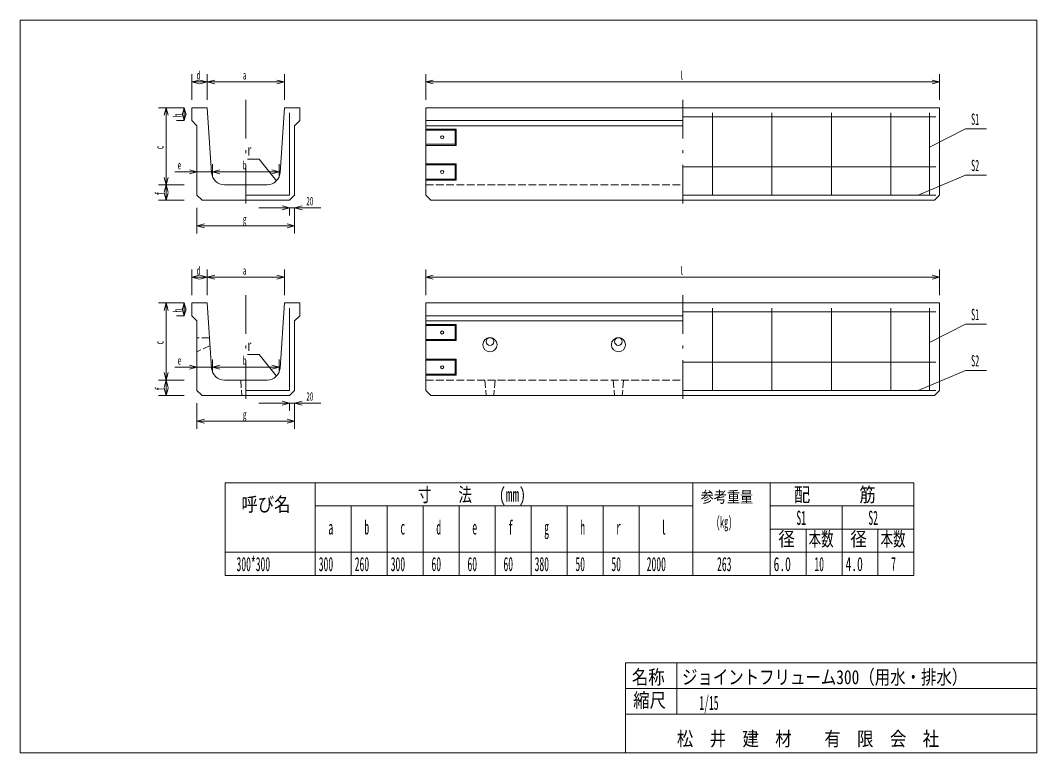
# Model space of a CAD drawing. Units: millimetres, scale not verified. Extents: x -25 to 3930, y 10 to 2860.
import ezdxf
from ezdxf.enums import TextEntityAlignment as Align

# ---------------------------------------------------------------- set-up
doc = ezdxf.new("R2010")
doc.units = ezdxf.units.MM
doc.header["$LTSCALE"] = 5
doc.linetypes.add('USER1', pattern=[8, 6, -2])
doc.linetypes.add('USER2', pattern=[50.5, 30, -9, 2.5, -9])
doc.layers.add('1', color=7, linetype='Continuous', lineweight=18)
doc.styles.add('ＭＳ ゴシック', font='')
doc.styles.get('ＭＳ ゴシック').set_extended_font_data('MS Gothic')

msp = doc.modelspace()

# ---------------------------------------------------------------- linework, layer by layer
at = {"layer": '1'}
for p, q in [((-25, 10), (-25, 2860)), ((-25, 2860), (3930, 2860)), ((3930, 2860), (3930, 310)), ((642.5, 2650), (642.5, 2550)), ((702.5, 2650), (702.5, 2550)), ((702.5, 2650), (702.5, 2550)), ((1002.5, 2650), (1002.5, 2550)), ((1552.5, 2650), (1552.5, 2550)), ((3552.5, 2650), (3552.5, 2550)), ((642.5, 2620), (671.478, 2627.765)), ((702.5, 2620), (642.5, 2620)), ((642.5, 2620), (671.478, 2612.235)), ((702.5, 2620), (673.522, 2627.765)), ((702.5, 2620), (673.522, 2612.235)), ((702.5, 2620), (731.478, 2627.765)), ((702.5, 2620), (1002.5, 2620)), ((702.5, 2620), (731.478, 2612.235)), ((1002.5, 2620), (973.522, 2627.765)), ((1002.5, 2620), (973.522, 2612.235)), ((1552.5, 2620), (1581.478, 2627.765)), ((1552.5, 2620), (3552.5, 2620)), ((1552.5, 2620), (1581.478, 2612.235)), ((3552.5, 2620), (3523.522, 2627.765)), ((3552.5, 2620), (3523.522, 2612.235)), ((512.5, 2520), (612.5, 2520)), ((542.5, 2520), (534.735, 2491.022)), ((542.5, 2520), (542.5, 2220)), ((542.5, 2520), (550.265, 2491.022)), ((582.5, 2520), (612.5, 2520)), ((612.5, 2520), (604.735, 2491.022)), ((612.5, 2470), (604.735, 2498.978)), ((612.5, 2520), (612.5, 2470)), ((612.5, 2520), (620.265, 2491.022)), ((612.5, 2470), (620.265, 2498.978)), ((642.5, 2520), (702.5, 2520)), ((642.5, 2520), (642.5, 2470)), ((702.5, 2520), (719.388, 2266.674)), ((985.612, 2266.674), (1002.5, 2520)), ((1002.5, 2520), (1062.5, 2520)), ((1022.5, 2500), (1022.5, 2180)), ((1062.5, 2470), (1062.5, 2520)), ((3552.5, 2520), (1552.5, 2520)), ((1552.5, 2520), (1552.5, 2180)), ((2668, 2500), (2668, 2180)), ((2899.5, 2180), (2899.5, 2500)), ((3131, 2500), (3131, 2180)), ((3362.5, 2500), (3362.5, 2180)), ((3512.5, 2500), (3512.5, 2180)), ((3552.5, 2520), (3552.5, 2180)), ((582.5, 2470), (612.5, 2470)), ((662.5, 2450), (642.5, 2470)), ((1062.5, 2470), (1042.5, 2450)), ((1552.5, 2470), (2552.5, 2470)), ((2552.5, 2485), (3537.5, 2485)), ((662.5, 2450), (662.5, 2180)), ((1042.5, 2450), (1042.5, 2180)), ((1552.5, 2450), (2552.5, 2450)), ((1552.5, 2436.5), (1670.5, 2436.5)), ((1666.5, 2432.5), (1552.5, 2432.5)), ((1666.5, 2432.5), (1670.5, 2436.5)), ((1666.5, 2377.5), (1666.5, 2432.5)), ((1670.5, 2436.5), (1670.5, 2373.5)), ((3512.5, 2366.748), (3652.5, 2437.192)), ((3652.5, 2437.192), (3735, 2437.192)), ((1552.5, 2377.5), (1666.5, 2377.5)), ((1670.5, 2373.5), (1552.5, 2373.5)), ((1666.5, 2377.5), (1670.5, 2373.5)), ((662.5, 2300), (662.5, 2250)), ((722.5, 2300), (722.5, 2250)), ((722.5, 2300), (722.5, 2250)), ((904.068, 2319.846), (859.256, 2319.846)), ((972.203, 2235.807), (904.068, 2319.846)), ((982.5, 2300), (982.5, 2250)), ((1552.5, 2301.5), (1670.5, 2301.5)), ((1666.5, 2297.5), (1552.5, 2297.5)), ((1666.5, 2297.5), (1670.5, 2301.5)), ((1666.5, 2242.5), (1666.5, 2297.5)), ((1670.5, 2301.5), (1670.5, 2238.5)), ((842.5, 2270), (576.149, 2270)), ((662.5, 2270), (633.522, 2277.765)), ((662.5, 2270), (633.522, 2262.235)), ((722.5, 2270), (751.478, 2277.765)), ((722.5, 2270), (751.478, 2277.765)), ((722.5, 2270), (982.5, 2270)), ((722.5, 2270), (751.478, 2262.235)), ((722.5, 2270), (751.478, 2262.235)), ((982.5, 2270), (953.522, 2277.765)), ((982.5, 2270), (953.522, 2262.235)), ((3537.5, 2290), (2552.5, 2290)), ((3469.41, 2180), (3652.5, 2257.438)), ((3652.5, 2257.438), (3735, 2257.438)), ((512.5, 2220), (612.5, 2220)), ((512.5, 2220), (612.5, 2220)), ((542.5, 2220), (534.735, 2248.978)), ((542.5, 2220), (534.735, 2191.022)), ((542.5, 2220), (550.265, 2248.978)), ((542.5, 2220), (542.5, 2160)), ((542.5, 2220), (550.265, 2191.022)), ((769.278, 2220), (935.722, 2220)), ((1552.5, 2242.5), (1666.5, 2242.5)), ((1670.5, 2238.5), (1552.5, 2238.5)), ((1666.5, 2242.5), (1670.5, 2238.5)), ((542.5, 2160), (534.735, 2188.978)), ((542.5, 2160), (550.265, 2188.978)), ((682.5, 2160), (662.5, 2180)), ((1022.5, 2180), (852.5, 2180)), ((1022.5, 2160), (1042.5, 2180)), ((1552.5, 2180), (1572.5, 2160)), ((3537.5, 2180), (2552.5, 2180)), ((3552.5, 2180), (3532.5, 2160)), ((512.5, 2160), (612.5, 2160)), ((1022.5, 2160), (682.5, 2160)), ((1022.5, 2130), (993.522, 2137.765)), ((1042.5, 2130), (1071.478, 2137.765)), ((1572.5, 2160), (3532.5, 2160)), ((662.5, 2030), (662.5, 2130)), ((902.5, 2130), (1144.335, 2130)), ((1022.5, 2130), (993.522, 2122.235)), ((1022.5, 2100), (1022.5, 2130)), ((1042.5, 2030), (1042.5, 2130)), ((1042.5, 2100), (1042.5, 2130)), ((1042.5, 2130), (1071.478, 2122.235)), ((662.5, 2060), (691.478, 2067.765)), ((662.5, 2060), (1042.5, 2060)), ((662.5, 2060), (691.478, 2052.235)), ((1042.5, 2060), (1013.522, 2067.765)), ((1042.5, 2060), (1013.522, 2052.235)), ((642.5, 1890), (642.5, 1790)), ((642.5, 1860), (671.478, 1867.765)), ((702.5, 1860), (642.5, 1860)), ((642.5, 1860), (671.478, 1852.235)), ((702.5, 1860), (673.522, 1867.765)), ((702.5, 1860), (673.522, 1852.235)), ((702.5, 1890), (702.5, 1790)), ((702.5, 1890), (702.5, 1790)), ((702.5, 1860), (731.478, 1867.765)), ((702.5, 1860), (1002.5, 1860)), ((702.5, 1860), (731.478, 1852.235)), ((1002.5, 1860), (973.522, 1867.765)), ((1002.5, 1860), (973.522, 1852.235)), ((1002.5, 1890), (1002.5, 1790)), ((1552.5, 1890), (1552.5, 1790)), ((1552.5, 1860), (1581.478, 1867.765)), ((1552.5, 1860), (3552.5, 1860)), ((1552.5, 1860), (1581.478, 1852.235)), ((3552.5, 1860), (3523.522, 1867.765)), ((3552.5, 1860), (3523.522, 1852.235)), ((3552.5, 1890), (3552.5, 1790)), ((512.5, 1760), (612.5, 1760)), ((542.5, 1760), (534.735, 1731.022)), ((542.5, 1760), (542.5, 1460)), ((542.5, 1760), (550.265, 1731.022)), ((582.5, 1760), (612.5, 1760)), ((612.5, 1760), (604.735, 1731.022)), ((612.5, 1760), (612.5, 1710)), ((612.5, 1760), (620.265, 1731.022)), ((642.5, 1760), (702.5, 1760)), ((642.5, 1760), (642.5, 1710)), ((702.5, 1760), (719.388, 1506.674)), ((985.612, 1506.674), (1002.5, 1760)), ((1002.5, 1760), (1062.5, 1760)), ((1062.5, 1710), (1062.5, 1760)), ((3552.5, 1760), (1552.5, 1760)), ((1552.5, 1760), (1552.5, 1420)), ((3552.5, 1760), (3552.5, 1420)), ((582.5, 1710), (612.5, 1710)), ((612.5, 1710), (604.735, 1738.978)), ((612.5, 1710), (620.265, 1738.978)), ((662.5, 1690), (642.5, 1710)), ((1022.5, 1740), (1022.5, 1420)), ((1062.5, 1710), (1042.5, 1690)), ((1552.5, 1710), (2552.5, 1710)), ((2552.5, 1725), (3537.5, 1725)), ((2668, 1740), (2668, 1420)), ((2899.5, 1420), (2899.5, 1740)), ((3131, 1740), (3131, 1420)), ((3362.5, 1740), (3362.5, 1420)), ((3512.5, 1740), (3512.5, 1420)), ((662.5, 1690), (662.5, 1420)), ((1042.5, 1690), (1042.5, 1420)), ((1552.5, 1690), (2552.5, 1690)), ((1552.5, 1676.5), (1670.5, 1676.5)), ((1666.5, 1672.5), (1552.5, 1672.5)), ((1666.5, 1672.5), (1670.5, 1676.5)), ((1666.5, 1617.5), (1666.5, 1672.5)), ((1670.5, 1676.5), (1670.5, 1613.5)), ((3512.5, 1606.748), (3652.5, 1677.192)), ((3652.5, 1677.192), (3735, 1677.192)), ((1552.5, 1617.5), (1666.5, 1617.5)), ((1670.5, 1613.5), (1552.5, 1613.5)), ((1666.5, 1617.5), (1670.5, 1613.5)), ((904.068, 1559.846), (859.256, 1559.846)), ((972.203, 1475.807), (904.068, 1559.846)), ((842.5, 1510), (576.149, 1510)), ((662.5, 1510), (633.522, 1517.765)), ((662.5, 1510), (633.522, 1502.235)), ((662.5, 1540), (662.5, 1490)), ((722.5, 1540), (722.5, 1490)), ((722.5, 1540), (722.5, 1490)), ((722.5, 1510), (751.478, 1517.765)), ((722.5, 1510), (751.478, 1517.765)), ((722.5, 1510), (982.5, 1510)), ((722.5, 1510), (751.478, 1502.235)), ((722.5, 1510), (751.478, 1502.235)), ((982.5, 1510), (953.522, 1517.765)), ((982.5, 1510), (953.522, 1502.235)), ((982.5, 1540), (982.5, 1490)), ((1552.5, 1541.5), (1670.5, 1541.5)), ((1666.5, 1537.5), (1552.5, 1537.5)), ((1666.5, 1537.5), (1670.5, 1541.5)), ((1666.5, 1482.5), (1666.5, 1537.5)), ((1670.5, 1541.5), (1670.5, 1478.5)), ((3537.5, 1530), (2552.5, 1530)), ((542.5, 1460), (534.735, 1488.978)), ((542.5, 1460), (550.265, 1488.978)), ((1552.5, 1482.5), (1666.5, 1482.5)), ((1670.5, 1478.5), (1552.5, 1478.5)), ((1666.5, 1482.5), (1670.5, 1478.5)), ((3469.41, 1420), (3652.5, 1497.438)), ((3652.5, 1497.438), (3735, 1497.438)), ((512.5, 1460), (612.5, 1460)), ((512.5, 1460), (612.5, 1460)), ((542.5, 1460), (534.735, 1431.022)), ((542.5, 1400), (534.735, 1428.978)), ((542.5, 1460), (542.5, 1400)), ((542.5, 1460), (550.265, 1431.022)), ((542.5, 1400), (550.265, 1428.978)), ((769.278, 1460), (935.722, 1460)), ((512.5, 1400), (612.5, 1400)), ((682.5, 1400), (662.5, 1420)), ((1022.5, 1400), (682.5, 1400)), ((1022.5, 1420), (852.5, 1420)), ((1022.5, 1400), (1042.5, 1420)), ((1552.5, 1420), (1572.5, 1400)), ((3532.5, 1400), (1572.5, 1400)), ((3537.5, 1420), (2552.5, 1420)), ((3552.5, 1420), (3532.5, 1400)), ((662.5, 1270), (662.5, 1370)), ((902.5, 1370), (1144.335, 1370)), ((1022.5, 1370), (993.522, 1377.765)), ((1022.5, 1370), (993.522, 1362.235)), ((1022.5, 1340), (1022.5, 1370)), ((1042.5, 1370), (1071.478, 1377.765)), ((1042.5, 1270), (1042.5, 1370)), ((1042.5, 1340), (1042.5, 1370)), ((1042.5, 1370), (1071.478, 1362.235)), ((662.5, 1300), (691.478, 1307.765)), ((1042.5, 1300), (1013.522, 1307.765)), ((662.5, 1300), (1042.5, 1300)), ((662.5, 1300), (691.478, 1292.235)), ((1042.5, 1300), (1013.522, 1292.235)), ((772.5, 1060), (772.5, 700)), ((772.5, 1060), (2382.5, 1060)), ((1122.5, 1060), (1122.5, 700)), ((2382.5, 1060), (3452.5, 1060)), ((2592.5, 1060), (2592.5, 700)), ((2892.5, 1060), (2892.5, 700)), ((3452.5, 1060), (3452.5, 700)), ((1122.5, 970), (2242.5, 970)), ((1262.5, 970), (1262.5, 700)), ((1402.5, 970), (1402.5, 700)), ((1542.5, 970), (1542.5, 700)), ((1682.5, 970), (1682.5, 700)), ((1822.5, 970), (1822.5, 700)), ((1962.5, 970), (1962.5, 700)), ((2102.5, 970), (2102.5, 700)), ((2242.5, 700), (2242.5, 970)), ((2242.5, 970), (2382.5, 970)), ((2382.5, 970), (2592.5, 970)), ((2382.5, 970), (2382.5, 700)), ((2892.5, 970), (3452.5, 970)), ((3172.5, 970), (3172.5, 880)), ((2892.5, 880), (2962.5, 880)), ((2962.5, 880), (3452.5, 880)), ((3032.5, 880), (3032.5, 700)), ((3172.5, 880), (3172.5, 700)), ((3312.5, 880), (3312.5, 700)), ((772.5, 790), (2242.5, 790)), ((2242.5, 790), (2382.5, 790)), ((2382.5, 790), (2592.5, 790)), ((2592.5, 790), (2892.5, 790)), ((2892.5, 790), (3452.5, 790)), ((772.5, 700), (2382.5, 700)), ((2382.5, 700), (3452.5, 700)), ((2330, 360), (2330, 160)), ((2330, 360), (3652.5, 360)), ((2530, 360), (2530, 160)), ((3652.5, 360), (3930, 360)), ((3930, 160), (3930, 310)), ((2730, 260), (2330, 260)), ((2730, 260), (3930, 260)), ((2330, 160), (2330, 10)), ((2330, 160), (3930, 160)), ((3930, 160), (3930, 10)), ((3930, 10), (-25, 10))]:
    msp.add_line(p, q, dxfattribs=at)
at = {"layer": '1', "linetype": 'USER2'}
for p, q in [((852.5, 2550), (852.5, 2130)), ((2552.5, 2550), (2552.5, 2130)), ((852.5, 1790), (852.5, 1370)), ((2552.5, 1790), (2552.5, 1370))]:
    msp.add_line(p, q, dxfattribs=at)
at = {"layer": '1', "linetype": 'USER1'}
for p, q in [((1552.5, 2220), (2552.5, 2220)), ((711.5, 1625), (662.5, 1625)), ((713.5, 1595), (662.5, 1570)), ((832.5, 1460), (837.5, 1400)), ((1552.5, 1460), (2552.5, 1460)), ((1782.5, 1460), (1787.5, 1400)), ((1822.5, 1460), (1817.5, 1400)), ((2282.5, 1460), (2287.5, 1400)), ((2322.5, 1460), (2317.5, 1400))]:
    msp.add_line(p, q, dxfattribs=at)
at = {"layer": '1'}
for centre, radius in [((1616.5, 2405), 6), ((1616.5, 2270), 6), ((1616.5, 1645), 6), ((1802.5, 1597.5), 27.5), ((1802.5, 1610), 15), ((2302.5, 1597.5), 27.5), ((2302.5, 1610), 15), ((1616.5, 1510), 6)]:
    msp.add_circle(centre, radius, dxfattribs=at)
for centre, start, end in [((769.278, 2270), 183.81408, 270), ((935.722, 2270), 270, 356.18592), ((769.278, 1510), 183.81408, 270), ((935.722, 1510), 270, 356.18592)]:
    msp.add_arc(centre, 50, start, end, dxfattribs=at)

# ---------------------------------------------------------------- texts
at = {"layer": '1', "style": 'ＭＳ ゴシック'}
for s, height, width, p in [('d', 32.99, 0.5, (661.25, 2620)), ('a', 32.99, 0.5, (841.25, 2620)), ('l', 32.99, 0.5, (2541.25, 2620)), ('S1', 43.99, 0.5, (3675, 2440)), ('r', 43.99, 0.5, (859.256, 2319.846)), ('e', 32.99, 0.5, (587.399, 2270)), ('b', 32.99, 0.5, (841.25, 2270)), ('S2', 43.99, 0.5, (3675, 2260)), ('20', 32.99, 0.5, (1088.085, 2130)), ('g', 32.99, 0.5, (841.25, 2060)), ('d', 32.99, 0.5, (661.25, 1860)), ('l', 32.99, 0.5, (2541.25, 1860)), ('a', 32.99, 0.5, (841.25, 1860)), ('S1', 43.99, 0.5, (3675, 1680)), ('r', 43.99, 0.5, (859.256, 1559.846)), ('e', 32.99, 0.5, (587.399, 1510)), ('b', 32.99, 0.5, (841.25, 1510)), ('S2', 43.99, 0.5, (3675, 1500)), ('20', 32.99, 0.5, (1088.085, 1370)), ('g', 32.99, 0.5, (841.25, 1300)), ('寸\u3000\u3000法\u3000\u3000(mm)', 54.99, 0.7, (1522.5, 970)), ('参考重量', 43.99, 0.85, (2622.5, 970)), ('配\u3000\u3000\u3000筋', 54.99, 0.85, (2985, 970)), ('呼び名', 54.99, 0.85, (835, 932.5)), ('S1', 54.99, 0.5, (2995, 880)), ('S2', 54.99, 0.5, (3275, 880)), ('b', 54.99, 0.5, (1313.75, 842.5)), ('d', 54.99, 0.5, (1593.75, 842.5)), ('f', 54.99, 0.5, (1873.75, 842.5)), ('h', 54.99, 0.5, (2153.75, 842.5)), ('l', 54.99, 0.5, (2468.75, 842.5)), ('(kg)', 43.99, 0.5, (2682.5, 872.5)), ('a', 54.99, 0.5, (1173.75, 842.5)), ('c', 54.99, 0.5, (1453.75, 842.5)), ('e', 54.99, 0.5, (1733.75, 842.5)), ('g', 54.99, 0.5, (2013.75, 842.5)), ('r', 54.99, 0.5, (2293.75, 842.5)), ('径', 54.99, 0.85, (2925, 797.5)), ('本数', 54.99, 0.65, (3042.5, 797.5)), ('径', 54.99, 0.85, (3205, 797.5)), ('本数', 54.99, 0.65, (3322.5, 797.5)), ('300*300', 54.99, 0.5, (816.25, 700)), ('300', 54.99, 0.5, (1136.25, 700)), ('260', 54.99, 0.5, (1276.25, 700)), ('300', 54.99, 0.5, (1416.25, 700)), ('60', 54.99, 0.5, (1575, 700)), ('60', 54.99, 0.5, (1715, 700)), ('60', 54.99, 0.5, (1855, 700)), ('380', 54.99, 0.5, (1976.25, 700)), ('50', 54.99, 0.5, (2135, 700)), ('50', 54.99, 0.5, (2275, 700)), ('2000', 54.99, 0.5, (2412.5, 700)), ('263', 54.99, 0.5, (2686.25, 700)), ('6.0', 54.99, 0.6, (2906.25, 700)), ('10', 54.99, 0.5, (3065, 700)), ('4.0', 54.99, 0.6, (3186.25, 700)), ('7', 54.99, 0.5, (3363.75, 700)), ('名称', 54.99, 0.85, (2355, 260)), ('ジョイントフリューム300（用水・排水）', 54.99, 0.8, (2550, 260)), ('縮尺', 54.99, 0.85, (2360, 170)), ('1/15', 54.99, 0.5, (2617.322, 160)), ('松\u3000井\u3000建\u3000材\u3000\u3000有\u3000限\u3000会\u3000社', 54.99, 0.85, (2530, 20))]:
    msp.add_text(s, height=height, dxfattribs=dict(at, width=width)).set_placement(p, align=Align.BOTTOM_LEFT)
at = {"layer": '1', "style": 'ＭＳ ゴシック', "width": 0.5}
for s, p in [('h', (612.5, 2483.75)), ('c', (542.5, 2358.75)), ('f', (542.5, 2178.75)), ('h', (612.5, 1723.75)), ('c', (542.5, 1598.75)), ('f', (542.5, 1418.75))]:
    msp.add_text(s, height=32.99, rotation=90, dxfattribs=at).set_placement(p, align=Align.BOTTOM_LEFT)

doc.saveas('drawing.dxf')
